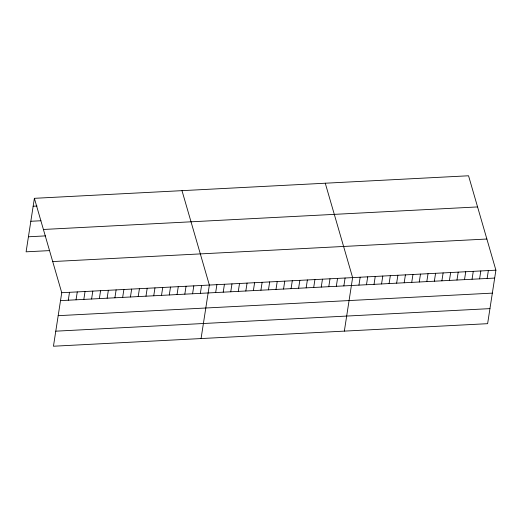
<?xml version="1.0" encoding="UTF-8"?>
<svg xmlns="http://www.w3.org/2000/svg" width="522" height="522" viewBox="0 0 522 522"><rect width="100%" height="100%" fill="white"/><g stroke="black" fill="none" stroke-linecap="round" stroke-linejoin="round"><path stroke-width="0.78" d="M34.38 198.321L61.74 292.718L53.453 346.223L487.62 323.679L495.9 270.174L468.547 175.777L34.38 198.321L26.1 251.826L49.407 250.619M68.284 300.222L69.504 292.313M76.049 299.817L77.276 291.909M83.82 299.413L85.047 291.504M91.591 299.008L92.812 291.1M99.356 298.604L100.583 290.702M107.127 298.199L108.354 290.297M114.899 297.801L116.119 289.893M122.663 297.396L123.89 289.488M130.435 296.992L131.661 289.084M138.206 296.587L139.426 288.679M145.977 296.183L147.197 288.281M153.742 295.785L154.969 287.876M161.513 295.38L162.74 287.472M169.285 294.976L170.505 287.067M177.049 294.571L178.276 286.663M184.821 294.167L186.047 286.265M192.592 293.762L193.812 285.86M200.357 293.364L201.583 285.456M201.068 338.556L209.355 285.051L181.995 190.66M215.671 292.568L216.891 284.66M223.207 292.176L224.434 284.268M230.75 291.785L231.977 283.877M238.293 291.393L239.513 283.485M245.829 291.002L247.056 283.094M253.372 290.61L254.599 282.702M260.915 290.219L262.135 282.311M268.452 289.827L269.678 281.919M275.994 289.436L277.221 281.528M283.537 289.044L284.758 281.136M291.074 288.653L292.3 280.745M298.617 288.261L299.843 280.353M306.16 287.87L307.38 279.962M313.696 287.478L314.923 279.57M321.239 287.087L322.465 279.179M328.782 286.695L330.002 278.787M336.318 286.304L337.545 278.396M343.861 285.912L345.088 278.004M344.344 331.118L352.624 277.613L325.271 183.215M358.94 285.123L360.167 277.221M366.483 284.731L367.71 276.83M374.026 284.34L375.246 276.438M381.562 283.948L382.789 276.047M389.105 283.557L390.332 275.655M396.648 283.165L397.868 275.264M404.185 282.774L405.411 274.872M411.727 282.382L412.954 274.481M419.27 281.991L420.491 274.089M426.807 281.599L428.033 273.698M434.35 281.208L435.576 273.306M441.893 280.816L443.113 272.915M449.429 280.425L450.656 272.523M456.972 280.033L458.199 272.132M464.515 279.642L465.735 271.74M472.051 279.25L473.278 271.349M479.594 278.859L480.821 270.957M487.137 278.467L488.357 270.566M33.16 206.229L37.042 206.027M30.831 221.276L40.931 220.754M43.411 229.471L477.571 206.927M28.429 236.779L45.525 235.892M52.709 261.568L486.876 239.024M61.74 292.718L495.9 270.174M60.513 300.62L494.673 278.076M58.183 315.673L492.344 293.123M55.782 331.176L489.949 308.626"/></g></svg>
